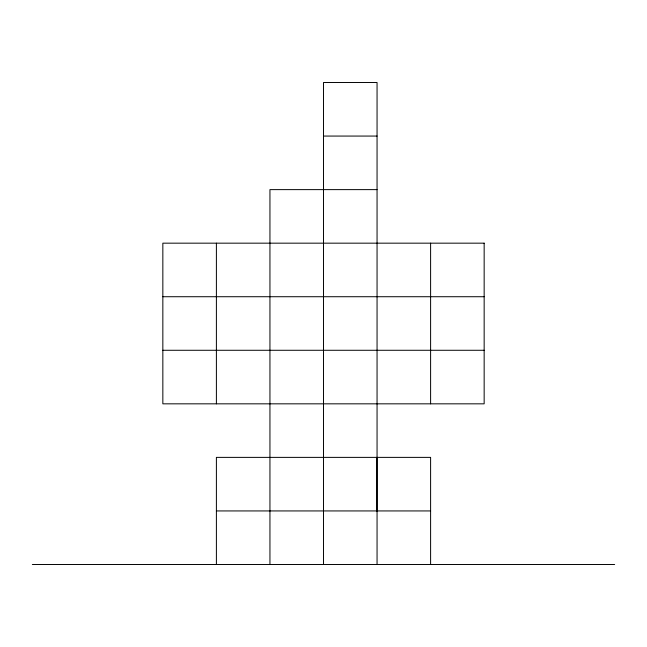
<?xml version="1.0" encoding="UTF-8"?>
<svg xmlns="http://www.w3.org/2000/svg" width="647" height="647" viewBox="0 0 647 647"><rect width="100%" height="100%" fill="white"/><g stroke="black" fill="none" stroke-linecap="round" stroke-linejoin="round"><path stroke-width="0.97" d="M323.5 136.064L377.055 136.064M377.055 189.62L269.945 189.62L269.945 564.491M162.842 296.722L484.158 296.722M162.842 350.278L484.158 350.278M216.397 510.936L430.603 510.936M32.35 564.491L614.65 564.491M430.603 243.167L430.603 403.833M430.603 564.491L430.603 457.38L216.397 457.38L216.397 564.491M377.055 564.491L377.055 82.509L323.5 82.509L323.5 564.491M376.934 457.38L376.934 510.936M216.397 243.167L216.397 403.833M484.158 243.167L162.842 243.167L162.842 403.833L484.158 403.833L484.158 243.167"/></g></svg>
